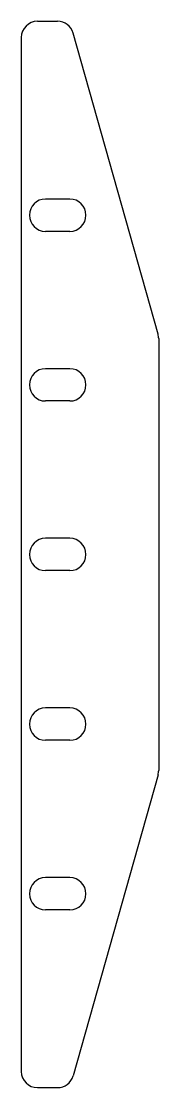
# Model space of a CAD drawing. Header units: inches. Extents: x 0.3 to 4.6, y 0.3 to 33.3.
import ezdxf

# ---------------------------------------------------------------- set-up
doc = ezdxf.new("R2010")
doc.units = ezdxf.units.IN
doc.header["$MEASUREMENT"] = 0

msp = doc.modelspace()

# ---------------------------------------------------------------- linework, layer by layer
for p, q in [((0.801, 33.333), (1.422, 33.333)), ((0.301, 32.833), (0.301, 0.833)), ((4.532, 23.649), (1.904, 32.968)), ((1.801, 27.833), (1.051, 27.833)), ((1.801, 26.833), (1.051, 26.833)), ((4.551, 23.513), (4.551, 10.152)), ((1.801, 22.583), (1.051, 22.583)), ((1.801, 21.583), (1.051, 21.583)), ((1.801, 17.333), (1.051, 17.333)), ((1.801, 16.333), (1.051, 16.333)), ((1.801, 12.083), (1.051, 12.083)), ((1.801, 11.083), (1.051, 11.083)), ((4.532, 10.016), (1.904, 0.697)), ((1.801, 6.833), (1.051, 6.833)), ((1.801, 5.833), (1.051, 5.833)), ((0.801, 0.333), (1.422, 0.333))]:
    msp.add_line(p, q)
for centre, start, end in [((0.801, 32.833), 90, 180), ((1.422, 32.833), 15.7512, 90), ((1.051, 27.333), 90, 270), ((1.801, 27.333), 270, 90), ((4.051, 23.513), 0, 15.7512), ((1.051, 22.083), 90, 270), ((1.801, 22.083), 270, 90), ((1.051, 16.833), 90, 270), ((1.801, 16.833), 270, 90), ((1.051, 11.583), 90, 270), ((1.801, 11.583), 270, 90), ((4.051, 10.152), 344.2488, 0), ((1.051, 6.333), 90, 270), ((1.801, 6.333), 270, 90), ((0.801, 0.833), 180, 270), ((1.422, 0.833), 270, 344.2488)]:
    msp.add_arc(centre, 0.5, start, end)

doc.saveas('drawing.dxf')
